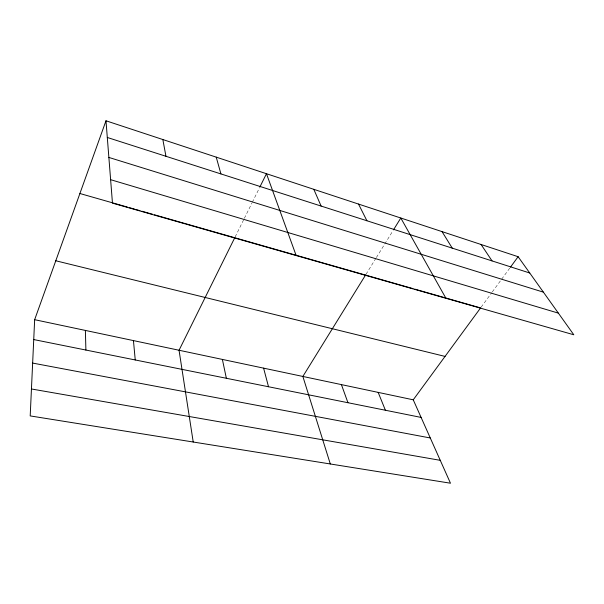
<?xml version="1.0" encoding="UTF-8"?>
<svg xmlns="http://www.w3.org/2000/svg" width="604" height="604" viewBox="0 0 604 604"><rect width="100%" height="100%" fill="white"/><g stroke="black" fill="none" stroke-linecap="round" stroke-linejoin="round"><path stroke-width="0.45" stroke-dasharray="3.02 2.27" d="M235.175 236.881L243.948 219.169M244.363 218.323L251.883 203.148M252.298 202.31L259.38 188.01M366.032 274.269L375.877 258.346M376.368 257.546L384.227 244.831M384.718 244.046L393.008 230.637M481.146 307.157L491.724 292.729M492.275 291.974L501.146 279.871M501.697 279.123L509.912 267.912"/><path stroke-width="0.91" d="M34.654 319.69L30.2 415.914L450.478 483.215L413.242 399.81L34.654 319.69L105.987 120.785L518.119 256.708L573.8 334.775L112.465 203.133L105.987 120.785M259.796 187.165L266.462 173.71L296.171 255.552M365.541 275.069L302.861 376.451L330.312 463.97M393.491 229.845L400.807 218.014L445.933 298.285M413.242 399.81L480.588 307.919L444.182 297.523M510.456 267.164L518.119 256.708M31.446 388.976L440.263 460.331M32.646 363.079L430.282 437.983M33.733 339.561L421.101 417.417M55.787 260.769L445.05 356.413M79.909 193.514L127.421 207.081M129.218 207.595L134.594 209.127M135.5 209.384L140.022 210.675M141.827 211.196L152.676 214.292M154.488 214.805L185.224 223.586M186.13 223.842L233.861 237.47M324.265 263.284L234.76 237.727L179.048 350.244L193.22 442.022M325.163 263.54L404.99 286.334M405.88 286.59L413.008 288.621M414.789 289.127L443.291 297.266M110.623 179.682L558.36 313.129M108.871 157.433L543.411 292.162M107.301 137.47L529.746 273M481.086 244.492L492.041 260.905M442.037 231.611L452.237 248.138M358.519 204.069L366.915 220.762M313.808 189.324L321.124 206.07M378.164 392.389L385.397 410.237M341.411 384.612L347.949 402.709M216.224 157.138L220.928 173.922M263.601 368.146L268.516 386.749M222.378 359.418L226.364 378.278M162.838 139.532L165.957 156.293M133.446 340.596L135.243 359.961M85.383 330.426L85.896 350.048"/></g></svg>
